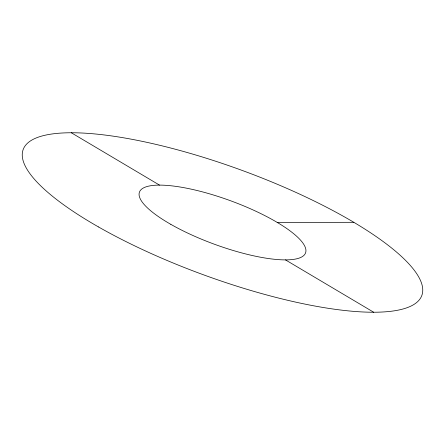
<?xml version="1.0" encoding="UTF-8"?>
<svg xmlns="http://www.w3.org/2000/svg" width="445" height="445" viewBox="0 0 445 445"><rect width="100%" height="100%" fill="white"/><g stroke="black" fill="none" stroke-linecap="round" stroke-linejoin="round"><path stroke-width="0.67" d="M277.218 222.422L353.825 222.311M71.322 132.766L159.51 185.109M285.49 259.891L373.678 312.234M98.517 226.956A212.265 55.653 20.1 0 0 420.675 297.889A212.265 55.653 20.1 0 0 148.307 142.65A212.265 55.653 20.1 0 0 98.517 226.956M170.841 224.358A88.444 23.19 20.1 0 0 305.075 253.911A88.444 23.19 20.1 0 0 191.584 189.231A88.444 23.19 20.1 0 0 170.841 224.358"/></g></svg>
